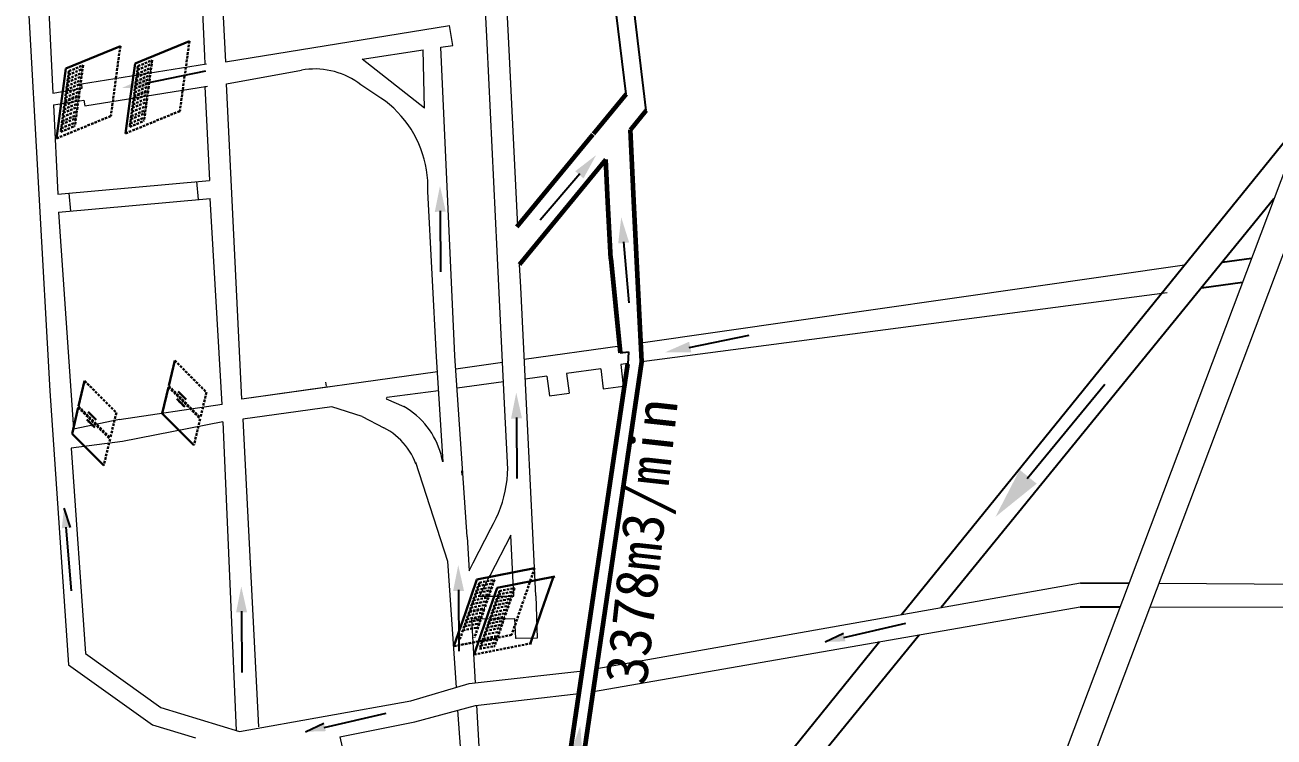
# Model space of a CAD drawing. Header units: millimetres. Extents: x 19725493 to 39459123, y 4133135 to 8271895.
# Drawn here: x 19728841.3 to 19729091.8, y 4134380.1 to 4134522.9 of the extents above; entities that cross this region are included whole.
import ezdxf

# ---------------------------------------------------------------- set-up
doc = ezdxf.new("R2010")
doc.units = ezdxf.units.MM
doc.linetypes.add('HIDDENX2', pattern=[0.75, 0.5, -0.25])
for name, color, linetype in [('2m等高线', 37, 'Continuous'), ('岩巷', 30, 'Continuous'), ('次要巷道注记', 7, 'Continuous'), ('煤巷', 7, 'Continuous'), ('闭墙', 7, 'Continuous')]:
    doc.layers.add(name, color=color, linetype=linetype)
doc.styles.add('宋体', font='')
doc.styles.get('宋体').set_extended_font_data('SimSun')
doc.linetypes.add('井田边界线', pattern='A,40,-2,[133,煤矿线型.shx,S=1,R=0,X=0,Y=0],-4', length=46)

msp = doc.modelspace()

# ---------------------------------------------------------------- hatches: boundary and pattern name
at = {"ltscale": 6}
for points in [[(19728848.67, 4134421.94), (19728850.33, 4134422.1), (19728849.12, 4134425.96)], [(19729005.82, 4134399.26), (19729005.42, 4134400.89), (19729001.77, 4134399.14)], [(19728901.61, 4134381.25), (19728901.21, 4134382.88), (19728897.56, 4134381.13)]]:
    msp.add_hatch(color=5, dxfattribs=at).paths.add_polyline_path(points)
at = {"layer": '2m等高线', "linetype": '井田边界线'}
for points in [[(19728865.97, 4134510.2), (19728865.51, 4134512.35), (19728860.66, 4134510.2)], [(19728951.63, 4134493.53), (19728953.3, 4134492.1), (19728955.83, 4134496.77)], [(19728923.48, 4134485.39), (19728925.68, 4134485.41), (19728924.52, 4134490.59)], [(19728960.26, 4134479.04), (19728962.45, 4134479.25), (19728960.86, 4134484.31)], [(19728974.92, 4134457.19), (19728974.47, 4134459.34), (19728969.61, 4134457.2)], [(19728938.77, 4134443.93), (19728940.97, 4134443.96), (19728939.81, 4134449.14)], [(19729044.18, 4134430.88), (19729040.77, 4134433.66), (19729035.91, 4134424.22)], [(19728927.14, 4134409.34), (19728929.34, 4134409.36), (19728928.18, 4134414.55)], [(19728883.63, 4134405.08), (19728885.83, 4134405.1), (19728884.67, 4134410.28)], [(19728950.87, 4134377.33), (19728953.05, 4134377.04), (19728952.65, 4134382.34)]]:
    msp.add_hatch(color=1, dxfattribs=at).paths.add_polyline_path(points)

# ---------------------------------------------------------------- linework, layer by layer
for p, q in [((19728961.85, 4134509.01), (19728893.48, 4135070.07)), ((19728965.87, 4134505.71), (19728897.75, 4135070.06)), ((19729017.05, 4134404.65), (19729098.02, 4134504.63)), ((19729091.74, 4134487.99), (19729025.04, 4134406.06)), ((19729081.4, 4134475.29), (19729087.26, 4134476.09)), ((19729077.2, 4134470.12), (19729085.45, 4134471.31)), ((19728960.68, 4134457.12), (19728962.35, 4134457.3)), ((19728962.35, 4134457.3), (19728962.19, 4134454.86)), ((19729052.97, 4134411.01), (19729062.69, 4134410.95)), ((19729052.89, 4134406.21), (19729060.9, 4134406.19)), ((19728974.16, 4134343.57), (19729020.59, 4134400.59)), ((19728974.28, 4134351.83), (19729012.65, 4134399.21))]:
    msp.add_line(p, q)
at = {"lineweight": 30}
for p, q in [((19728863.36, 4134515.14), (19728874.26, 4134519.63)), ((19728849.51, 4134514.14), (19728860.42, 4134518.63)), ((19728863.36, 4134515.14), (19728862.41, 4134508.13)), ((19728849.51, 4134514.14), (19728848.56, 4134507.13)), ((19728848.56, 4134507.13), (19728847.61, 4134500.12)), ((19728862.41, 4134508.13), (19728861.46, 4134501.12)), ((19728931.92, 4134411.66), (19728929.62, 4134404.97)), ((19728931.92, 4134411.66), (19728943.5, 4134413.93)), ((19728935.98, 4134409.99), (19728947.55, 4134412.26)), ((19728947.2, 4134412.08), (19728944.9, 4134405.39)), ((19728935.98, 4134409.99), (19728933.67, 4134403.3)), ((19728929.62, 4134404.97), (19728927.32, 4134398.28)), ((19728944.9, 4134405.39), (19728942.59, 4134398.7)), ((19728933.67, 4134403.3), (19728931.37, 4134396.61))]:
    msp.add_line(p, q, dxfattribs=at)
at = {"linetype": 'HIDDENX2', "lineweight": 30}
for p, q in [((19728874.26, 4134519.63), (19728873.34, 4134512.82)), ((19728860.42, 4134518.63), (19728859.49, 4134511.82)), ((19728850.11, 4134513.61), (19728852.96, 4134514.78)), ((19728852.96, 4134514.78), (19728852.15, 4134508.79)), ((19728863.95, 4134514.61), (19728863.14, 4134508.62)), ((19728863.75, 4134513.08), (19728866.6, 4134514.26)), ((19728863.85, 4134513.88), (19728866.71, 4134515.05)), ((19728863.95, 4134514.61), (19728866.81, 4134515.79)), ((19728866.81, 4134515.79), (19728866, 4134509.8)), ((19728850.11, 4134513.61), (19728849.3, 4134507.62)), ((19728849.7, 4134510.61), (19728852.56, 4134511.79)), ((19728849.81, 4134511.38), (19728852.66, 4134512.55)), ((19728849.9, 4134512.08), (19728852.76, 4134513.25)), ((19728850.01, 4134512.87), (19728852.86, 4134514.05)), ((19728863.45, 4134510.89), (19728866.31, 4134512.06)), ((19728863.55, 4134511.61), (19728866.4, 4134512.79)), ((19728863.65, 4134512.38), (19728866.51, 4134513.56)), ((19728873.31, 4134512.62), (19728872.36, 4134505.61)), ((19728849.39, 4134508.34), (19728852.25, 4134509.52)), ((19728849.5, 4134509.1), (19728852.35, 4134510.28)), ((19728849.6, 4134509.88), (19728852.46, 4134511.06)), ((19728859.47, 4134511.62), (19728858.52, 4134504.61)), ((19728863.12, 4134508.42), (19728865.97, 4134509.6)), ((19728863.14, 4134508.62), (19728866, 4134509.8)), ((19728863.24, 4134509.35), (19728866.1, 4134510.52)), ((19728863.34, 4134510.1), (19728866.2, 4134511.28)), ((19728865.97, 4134509.6), (19728865.16, 4134503.61)), ((19728849.27, 4134507.42), (19728848.46, 4134501.43)), ((19728849.07, 4134505.94), (19728851.92, 4134507.12)), ((19728849.18, 4134506.73), (19728852.03, 4134507.9)), ((19728849.27, 4134507.42), (19728852.13, 4134508.6)), ((19728849.3, 4134507.62), (19728852.15, 4134508.79)), ((19728852.13, 4134508.6), (19728851.31, 4134502.6)), ((19728863.12, 4134508.42), (19728862.3, 4134502.43)), ((19728862.82, 4134506.24), (19728865.68, 4134507.41)), ((19728862.91, 4134506.94), (19728865.77, 4134508.12)), ((19728863.02, 4134507.73), (19728865.88, 4134508.91)), ((19728847.61, 4134500.12), (19728858.52, 4134504.61)), ((19728848.75, 4134503.59), (19728851.61, 4134504.77)), ((19728848.86, 4134504.42), (19728851.72, 4134505.6)), ((19728848.97, 4134505.23), (19728851.83, 4134506.41)), ((19728861.46, 4134501.12), (19728872.36, 4134505.61)), ((19728862.4, 4134503.14), (19728865.26, 4134504.32)), ((19728862.51, 4134503.98), (19728865.37, 4134505.16)), ((19728862.6, 4134504.59), (19728865.45, 4134505.77)), ((19728862.71, 4134505.43), (19728865.57, 4134506.6)), ((19728848.46, 4134501.43), (19728851.31, 4134502.6)), ((19728848.55, 4134502.14), (19728851.41, 4134503.32)), ((19728848.67, 4134502.98), (19728851.52, 4134504.15)), ((19728862.3, 4134502.43), (19728865.16, 4134503.61)), ((19728932.41, 4134411.02), (19728935.44, 4134411.61)), ((19728935.44, 4134411.61), (19728933.47, 4134405.9)), ((19728943.5, 4134413.93), (19728941.26, 4134407.42)), ((19728932.41, 4134411.02), (19728930.44, 4134405.3)), ((19728931.67, 4134408.89), (19728934.7, 4134409.49)), ((19728931.9, 4134409.56), (19728934.94, 4134410.15)), ((19728932.17, 4134410.32), (19728935.2, 4134410.91)), ((19728936.46, 4134409.35), (19728934.49, 4134403.63)), ((19728936.22, 4134408.65), (19728939.25, 4134409.24)), ((19728936.46, 4134409.35), (19728939.49, 4134409.94)), ((19728939.49, 4134409.94), (19728937.52, 4134404.23)), ((19728930.68, 4134406), (19728933.71, 4134406.59)), ((19728930.93, 4134406.72), (19728933.96, 4134407.31)), ((19728931.18, 4134407.46), (19728934.21, 4134408.06)), ((19728931.42, 4134408.16), (19728934.45, 4134408.75)), ((19728935.47, 4134406.49), (19728938.5, 4134407.08)), ((19728935.73, 4134407.22), (19728938.76, 4134407.82)), ((19728935.96, 4134407.89), (19728938.99, 4134408.48)), ((19728941.19, 4134407.24), (19728938.89, 4134400.55)), ((19728930.37, 4134405.12), (19728928.4, 4134399.4)), ((19728929.89, 4134403.7), (19728932.92, 4134404.3)), ((19728930.15, 4134404.46), (19728933.18, 4134405.05)), ((19728930.37, 4134405.12), (19728933.4, 4134405.71)), ((19728930.44, 4134405.3), (19728933.47, 4134405.9)), ((19728933.4, 4134405.71), (19728931.43, 4134399.99)), ((19728934.42, 4134403.45), (19728937.46, 4134404.04)), ((19728934.49, 4134403.63), (19728937.52, 4134404.23)), ((19728934.73, 4134404.33), (19728937.76, 4134404.92)), ((19728934.98, 4134405.05), (19728938.01, 4134405.64)), ((19728935.23, 4134405.79), (19728938.26, 4134406.39)), ((19728937.46, 4134404.04), (19728935.49, 4134398.32)), ((19728929.11, 4134401.46), (19728932.15, 4134402.06)), ((19728929.39, 4134402.26), (19728932.42, 4134402.85)), ((19728929.65, 4134403.03), (19728932.69, 4134403.62)), ((19728934.42, 4134403.45), (19728932.45, 4134397.73)), ((19728933.71, 4134401.36), (19728936.74, 4134401.95)), ((19728933.94, 4134402.03), (19728936.97, 4134402.63)), ((19728934.2, 4134402.79), (19728937.23, 4134403.38)), ((19728927.32, 4134398.28), (19728938.89, 4134400.55)), ((19728932.69, 4134398.41), (19728935.72, 4134399)), ((19728932.96, 4134399.21), (19728936, 4134399.8)), ((19728933.17, 4134399.79), (19728936.2, 4134400.39)), ((19728933.44, 4134400.59), (19728936.47, 4134401.18)), ((19728931.37, 4134396.61), (19728942.94, 4134398.88)), ((19728932.45, 4134397.73), (19728935.49, 4134398.32))]:
    msp.add_line(p, q, dxfattribs=at)
at = {"color": 0, "lineweight": 20}
msp.add_line((19729070.59, 4134470.2), (19729070.59, 4134470.2), dxfattribs=at)
msp.add_line((19729070.59, 4134470.2), (19729070.59, 4134470.2), dxfattribs=at)
at = {"color": 3, "lineweight": 30}
for p, q in [((19728870.12, 4134450.48), (19728871.33, 4134455.57)), ((19728852.04, 4134446.39), (19728853.26, 4134451.48)), ((19728868.8, 4134444.96), (19728870.07, 4134450.26)), ((19728872.03, 4134449.39), (19728873.64, 4134447.78)), ((19728871.76, 4134447.86), (19728873.36, 4134446.26)), ((19728872.25, 4134447.37), (19728872.17, 4134447.19)), ((19728872.48, 4134448.94), (19728872.39, 4134448.77)), ((19728873, 4134446.62), (19728872.91, 4134446.44)), ((19728873.23, 4134448.19), (19728873.14, 4134448.01)), ((19728850.73, 4134440.87), (19728851.99, 4134446.17)), ((19728853.95, 4134445.3), (19728855.56, 4134443.69)), ((19728854.4, 4134444.85), (19728854.31, 4134444.68)), ((19728855.15, 4134444.1), (19728855.07, 4134443.93)), ((19728868.8, 4134444.96), (19728875.17, 4134438.59)), ((19728853.68, 4134443.78), (19728855.29, 4134442.17)), ((19728854.17, 4134443.28), (19728854.09, 4134443.1)), ((19728854.92, 4134442.53), (19728854.84, 4134442.36)), ((19728850.73, 4134440.87), (19728857.09, 4134434.5))]:
    msp.add_line(p, q, dxfattribs=at)
at = {"color": 3, "linetype": 'HIDDENX2', "lineweight": 30}
for p, q in [((19728871.33, 4134455.57), (19728877.7, 4134449.2)), ((19728853.26, 4134451.48), (19728859.62, 4134445.12)), ((19728870.07, 4134450.26), (19728876.43, 4134443.9)), ((19728870.12, 4134450.48), (19728876.48, 4134444.12)), ((19728877.7, 4134449.2), (19728876.48, 4134444.12)), ((19728851.99, 4134446.17), (19728858.35, 4134439.81)), ((19728852.04, 4134446.39), (19728858.41, 4134440.03)), ((19728859.62, 4134445.12), (19728858.41, 4134440.03)), ((19728876.43, 4134443.9), (19728875.17, 4134438.59)), ((19728858.35, 4134439.81), (19728857.09, 4134434.5))]:
    msp.add_line(p, q, dxfattribs=at)
at = {"color": 5, "ltscale": 6}
for p, q in [((19728849.12, 4134425.96), (19728850.33, 4134422.1)), ((19729001.77, 4134399.14), (19729005.42, 4134400.89)), ((19728897.56, 4134381.13), (19728901.21, 4134382.88))]:
    msp.add_line(p, q, dxfattribs=at)
at = {"layer": '2m等高线', "color": 1, "linetype": '井田边界线'}
for p, q in [((19728865.54, 4134511.2), (19728877.56, 4134513.66)), ((19728952.58, 4134492.99), (19728944.58, 4134483.7)), ((19728924.55, 4134485.61), (19728924.63, 4134473.34)), ((19728961.31, 4134479.35), (19728962.4, 4134467.13)), ((19728974.5, 4134458.19), (19728986.51, 4134460.66)), ((19729042.26, 4134431.91), (19729057.87, 4134450.82)), ((19728939.84, 4134444.15), (19728939.92, 4134431.89)), ((19728928.21, 4134409.56), (19728928.29, 4134397.3)), ((19728884.7, 4134405.3), (19728884.78, 4134393.04))]:
    msp.add_line(p, q, dxfattribs=at)
at = {"layer": '2m等高线', "color": 5, "linetype": '井田边界线'}
for p, q in [((19728849.46, 4134422.17), (19728850.55, 4134409.42)), ((19729005.47, 4134400.02), (19729017.95, 4134402.89)), ((19728901.26, 4134382.01), (19728913.74, 4134384.88))]:
    msp.add_line(p, q, dxfattribs=at)
at = {"layer": '岩巷', "color": 0, "lineweight": 20}
for p, q in [((19728933.95, 4134519.21), (19728932.39, 4134551.18)), ((19728938.32, 4134519.24), (19728936.76, 4134551.2)), ((19728940.11, 4134482.54), (19728938.32, 4134519.24)), ((19728935.98, 4134477.52), (19728933.95, 4134519.21)), ((19728937.41, 4134448.3), (19728935.98, 4134477.52)), ((19728940.7, 4134470.3), (19728940.48, 4134474.8)), ((19728941.77, 4134448.32), (19728940.7, 4134470.3)), ((19728938.1, 4134433.82), (19728937.41, 4134448.3)), ((19728943.04, 4134422.35), (19728941.77, 4134448.32)), ((19728937.81, 4134430.53), (19728937.97, 4134431.67)), ((19728937.97, 4134431.67), (19728938.06, 4134432.82)), ((19728938.06, 4134432.82), (19728938.11, 4134433.97)), ((19728937.35, 4134428.27), (19728937.61, 4134429.39)), ((19728937.61, 4134429.39), (19728937.81, 4134430.53)), ((19728936.67, 4134426.06), (19728937.03, 4134427.15)), ((19728937.03, 4134427.15), (19728937.35, 4134428.27)), ((19728935.78, 4134423.93), (19728936.25, 4134424.98)), ((19728936.25, 4134424.98), (19728936.67, 4134426.06)), ((19728931.17, 4134415.01), (19728934.7, 4134421.89)), ((19728934.7, 4134421.89), (19728935.27, 4134422.9)), ((19728935.27, 4134422.9), (19728935.78, 4134423.93)), ((19728943.72, 4134408.37), (19728943.04, 4134422.35)), ((19728934.58, 4134412.45), (19728938.77, 4134420.61)), ((19728939.35, 4134408.35), (19728938.74, 4134420.55)), ((19728930.34, 4134413.39), (19728931.17, 4134415.01)), ((19728932.45, 4134408.31), (19728934.61, 4134412.51)), ((19728932.45, 4134408.31), (19728939.35, 4134408.35)), ((19728943.72, 4134408.37), (19728944.02, 4134399.88)), ((19728930.89, 4134403.8), (19728939.48, 4134403.85)), ((19728939.48, 4134403.85), (19728939.68, 4134399.85)), ((19728943.93, 4134399.88), (19728939.68, 4134399.85)), ((19728944.02, 4134399.88), (19728939.77, 4134399.85))]:
    msp.add_line(p, q, dxfattribs=at)
at = {"layer": '岩巷', "color": 0, "lineweight": 60}
for p, q in [((19728955.31, 4134501.05), (19728961.85, 4134509.01)), ((19728962.7, 4134501.86), (19728965.87, 4134505.71)), ((19728963.4, 4134487.62), (19728962.7, 4134501.86)), ((19728939.96, 4134482.36), (19728955.19, 4134500.91)), ((19728957.79, 4134495.88), (19728940.48, 4134474.8)), ((19728958.2, 4134487.37), (19728957.79, 4134495.88)), ((19728958.76, 4134475.94), (19728958.2, 4134487.37)), ((19728964.97, 4134455.34), (19728963.4, 4134487.62)), ((19728958.76, 4134475.94), (19728960.68, 4134457.12)), ((19728951.22, 4134361.93), (19728964.97, 4134455.34)), ((19728955.3, 4134408.43), (19728962.19, 4134454.86)), ((19728948.59, 4134363.25), (19728955.3, 4134408.43))]:
    msp.add_line(p, q, dxfattribs=at)
at = {"layer": '煤巷', "color": 0, "lineweight": 20}
for p, q in [((19729201.69, 4134779.55), (19729032.67, 4134331.33)), ((19729206.7, 4134776.94), (19729037.68, 4134328.72)), ((19728876.14, 4134540.48), (19728877.3, 4134516.69)), ((19728880.24, 4134540.73), (19728881.49, 4134515.5)), ((19728841.3, 4134538.33), (19728846.26, 4134449.53)), ((19728845.44, 4134538.59), (19728846.87, 4134509.22)), ((19728881.49, 4134515.5), (19728926.44, 4134522.75)), ((19728908.89, 4134516), (19728921.17, 4134517.86)), ((19728921.44, 4134506.19), (19728921.17, 4134517.86)), ((19728924.67, 4134518.39), (19728927.09, 4134518.76)), ((19728927.52, 4134456.5), (19728924.67, 4134518.39)), ((19728852.6, 4134511.05), (19728877.68, 4134515.1)), ((19728877.3, 4134516.69), (19728877.38, 4134515.05)), ((19728921.44, 4134506.19), (19728908.89, 4134516)), ((19728881.7, 4134511.08), (19728896.73, 4134513.8)), ((19728897.46, 4134513.92), (19728896.73, 4134513.8)), ((19728898.2, 4134513.99), (19728897.46, 4134513.92)), ((19728898.95, 4134514.03), (19728898.2, 4134513.99)), ((19728899.69, 4134514.04), (19728898.95, 4134514.03)), ((19728900.43, 4134514.01), (19728899.69, 4134514.04)), ((19728901.17, 4134513.94), (19728900.43, 4134514.01)), ((19728901.91, 4134513.83), (19728901.17, 4134513.94)), ((19728902.64, 4134513.69), (19728901.91, 4134513.83)), ((19728903.36, 4134513.51), (19728902.64, 4134513.69)), ((19728904.07, 4134513.3), (19728903.36, 4134513.51)), ((19728904.77, 4134513.05), (19728904.07, 4134513.3)), ((19728905.46, 4134512.77), (19728904.77, 4134513.05)), ((19728906.13, 4134512.45), (19728905.46, 4134512.77)), ((19728906.79, 4134512.1), (19728906.13, 4134512.45)), ((19728907.42, 4134511.72), (19728906.79, 4134512.1)), ((19728908.04, 4134511.3), (19728907.42, 4134511.72)), ((19728846.87, 4134509.22), (19728852.73, 4134510.17)), ((19728852.6, 4134511.05), (19728852.7, 4134510.16)), ((19728853.27, 4134506.63), (19728877.9, 4134510.6)), ((19728877.35, 4134510.55), (19728878.27, 4134491.69)), ((19728877.35, 4134510.55), (19728877.6, 4134510.55)), ((19728884.77, 4134447.83), (19728881.7, 4134511.08)), ((19728908.64, 4134510.86), (19728908.04, 4134511.3)), ((19728912.68, 4134508.22), (19728908.64, 4134510.86)), ((19728846.99, 4134506.82), (19728853.09, 4134507.81)), ((19728846.99, 4134506.82), (19728847.86, 4134488.93)), ((19728853.09, 4134507.81), (19728853.27, 4134506.63)), ((19728913.57, 4134507.58), (19728912.68, 4134508.22)), ((19728914.42, 4134506.89), (19728913.57, 4134507.58)), ((19728915.24, 4134506.16), (19728914.42, 4134506.89)), ((19728916.02, 4134505.4), (19728915.24, 4134506.16)), ((19728916.76, 4134504.59), (19728916.02, 4134505.4)), ((19728917.46, 4134503.74), (19728916.76, 4134504.59)), ((19728918.11, 4134502.87), (19728917.46, 4134503.74)), ((19728918.72, 4134501.96), (19728918.11, 4134502.87)), ((19728919.28, 4134501.02), (19728918.72, 4134501.96)), ((19728919.8, 4134500.05), (19728919.28, 4134501.02)), ((19728920.26, 4134499.06), (19728919.8, 4134500.05)), ((19728920.68, 4134498.05), (19728920.26, 4134499.06)), ((19728921.04, 4134497.01), (19728920.68, 4134498.05)), ((19728921.35, 4134495.96), (19728921.04, 4134497.01)), ((19728921.61, 4134494.9), (19728921.35, 4134495.96)), ((19728921.81, 4134493.82), (19728921.61, 4134494.9)), ((19728847.86, 4134488.93), (19728878.27, 4134491.69)), ((19728921.96, 4134492.74), (19728921.81, 4134493.82)), ((19728922.05, 4134491.65), (19728921.96, 4134492.74)), ((19728876.07, 4134487.87), (19728875.74, 4134491.46)), ((19728922.09, 4134490.55), (19728922.05, 4134491.65)), ((19728922.08, 4134489.46), (19728922.09, 4134490.55)), ((19728923.82, 4134456.31), (19728922.08, 4134489.46)), ((19728848.03, 4134485.33), (19728878.44, 4134488.09)), ((19728850.51, 4134485.56), (19728850.19, 4134489.14)), ((19728880.82, 4134446.77), (19728878.44, 4134488.09)), ((19728848.03, 4134485.33), (19728851.03, 4134441.8)), ((19729073.8, 4134474.73), (19728964.79, 4134459.04)), ((19729070.33, 4134469.13), (19728964.97, 4134455.34)), ((19728960.61, 4134458.44), (19728941.41, 4134455.75)), ((19728925.17, 4134435.25), (19728923.82, 4134456.31)), ((19728929.95, 4134420.21), (19728927.51, 4134456.54)), ((19728937.07, 4134455.15), (19728927.7, 4134453.84)), ((19728962.2, 4134454.98), (19728960.79, 4134454.79)), ((19728960.79, 4134454.79), (19728961.23, 4134450.46)), ((19728924.01, 4134453.32), (19728884.77, 4134447.84)), ((19728945.93, 4134452.44), (19728941.6, 4134451.86)), ((19728945.93, 4134452.44), (19728946.47, 4134448.48)), ((19728956.74, 4134453.89), (19728949.9, 4134452.97)), ((19728949.9, 4134452.97), (19728950.43, 4134449.01)), ((19728956.74, 4134453.89), (19728957.27, 4134449.92)), ((19728846.26, 4134449.53), (19728850.05, 4134394.58)), ((19728902.29, 4134450.27), (19728884.77, 4134447.83)), ((19728901.74, 4134450.41), (19728901.63, 4134451.23)), ((19728924.25, 4134449.53), (19728913.83, 4134448.13)), ((19728937.26, 4134451.28), (19728927.95, 4134450.03)), ((19728957.27, 4134449.92), (19728961.23, 4134450.46)), ((19728880.82, 4134446.77), (19728860.19, 4134443.71)), ((19728913.83, 4134448.13), (19728913.73, 4134447.9)), ((19728913.73, 4134447.9), (19728917.28, 4134446.34)), ((19728946.47, 4134448.48), (19728950.43, 4134449.01)), ((19728902.85, 4134446.31), (19728884.97, 4134443.82)), ((19728908.88, 4134444.38), (19728902.85, 4134446.31)), ((19728908.88, 4134444.38), (19728913.24, 4134442.1)), ((19728917.94, 4134445.94), (19728917.28, 4134446.34)), ((19728918.59, 4134445.5), (19728917.94, 4134445.94)), ((19728919.21, 4134445.04), (19728918.59, 4134445.5)), ((19728919.82, 4134444.54), (19728919.21, 4134445.04)), ((19728920.39, 4134444.02), (19728919.82, 4134444.54)), ((19728860.25, 4134443.72), (19728851.03, 4134441.8)), ((19728880.99, 4134443.29), (19728860.84, 4134439.35)), ((19728880.99, 4134443.29), (19728883.63, 4134381.39)), ((19728884.99, 4134443.83), (19728888.1, 4134382.1)), ((19728913.86, 4134441.76), (19728913.24, 4134442.1)), ((19728914.46, 4134441.38), (19728913.86, 4134441.76)), ((19728920.94, 4134443.47), (19728920.39, 4134444.02)), ((19728921.46, 4134442.89), (19728920.94, 4134443.47)), ((19728921.96, 4134442.29), (19728921.46, 4134442.89)), ((19728922.42, 4134441.66), (19728921.96, 4134442.29)), ((19728922.85, 4134441.01), (19728922.42, 4134441.66)), ((19728860.84, 4134439.35), (19728850.56, 4134437.98)), ((19728915.04, 4134440.98), (19728914.46, 4134441.38)), ((19728915.6, 4134440.54), (19728915.04, 4134440.98)), ((19728916.13, 4134440.08), (19728915.6, 4134440.54)), ((19728916.64, 4134439.59), (19728916.13, 4134440.08)), ((19728917.13, 4134439.08), (19728916.64, 4134439.59)), ((19728917.59, 4134438.54), (19728917.13, 4134439.08)), ((19728923.25, 4134440.35), (19728922.85, 4134441.01)), ((19728923.61, 4134439.66), (19728923.25, 4134440.35)), ((19728923.95, 4134438.95), (19728923.61, 4134439.66)), ((19728850.56, 4134437.98), (19728853.4, 4134396.85)), ((19728918.02, 4134437.97), (19728917.59, 4134438.54)), ((19728918.41, 4134437.39), (19728918.02, 4134437.97)), ((19728918.78, 4134436.78), (19728918.41, 4134437.39)), ((19728919.12, 4134436.16), (19728918.78, 4134436.78)), ((19728924.24, 4134438.23), (19728923.95, 4134438.95)), ((19728924.5, 4134437.5), (19728924.24, 4134438.23)), ((19728924.73, 4134436.76), (19728924.5, 4134437.5)), ((19728924.92, 4134436), (19728924.73, 4134436.76)), ((19728919.43, 4134435.52), (19728919.12, 4134436.16)), ((19728919.7, 4134434.87), (19728919.43, 4134435.52)), ((19728919.6, 4134435.19), (19728926.02, 4134415.31)), ((19728925.07, 4134435.24), (19728924.92, 4134436)), ((19728928.99, 4134432.58), (19728928.93, 4134433.46)), ((19728928.93, 4134433.46), (19728928.99, 4134432.58)), ((19728929.95, 4134420.21), (19728930.34, 4134413.39)), ((19728926.02, 4134415.31), (19728927.75, 4134390.03)), ((19728984.36, 4134398.85), (19729052.97, 4134411.01)), ((19729068.67, 4134410.91), (19729135.4, 4134410.5)), ((19728955.27, 4134389.23), (19729052.89, 4134406.21)), ((19729066.89, 4134406.18), (19729135.61, 4134406.01)), ((19728931.62, 4134390.94), (19728930.89, 4134403.8)), ((19728853.4, 4134396.85), (19728868.57, 4134385.96)), ((19728955.96, 4134393.82), (19728984.36, 4134398.85)), ((19728850.05, 4134394.58), (19728866.87, 4134382.5)), ((19728930.4, 4134390.81), (19728953.16, 4134393.33)), ((19728918.67, 4134387.33), (19728930.4, 4134390.81)), ((19728884.31, 4134381.19), (19728918.67, 4134387.33)), ((19728931.66, 4134386.42), (19728952.38, 4134388.82)), ((19728932.42, 4134376.97), (19728931.88, 4134386.48)), ((19728868.57, 4134385.96), (19728884.31, 4134381.19)), ((19728919.47, 4134383.1), (19728931.66, 4134386.42)), ((19728928.06, 4134385.48), (19728929.11, 4134370.19)), ((19728866.87, 4134382.5), (19728875.46, 4134379.9)), ((19728904.46, 4134380.08), (19728919.47, 4134383.1)), ((19728904.46, 4134380.08), (19728915.06, 4134331.61))]:
    msp.add_line(p, q, dxfattribs=at)
at = {"layer": '闭墙', "color": 0, "lineweight": 20}
msp.add_line((19728927.09, 4134518.76), (19728926.44, 4134522.75), dxfattribs=at)

# ---------------------------------------------------------------- texts
at = {"layer": '次要巷道注记', "color": 0, "lineweight": 20, "style": '宋体'}
msp.add_text('3378m3/min', height=8.436, rotation=83.7028, dxfattribs=at).set_placement((19728965.93, 4134390.25))

doc.saveas('drawing.dxf')
